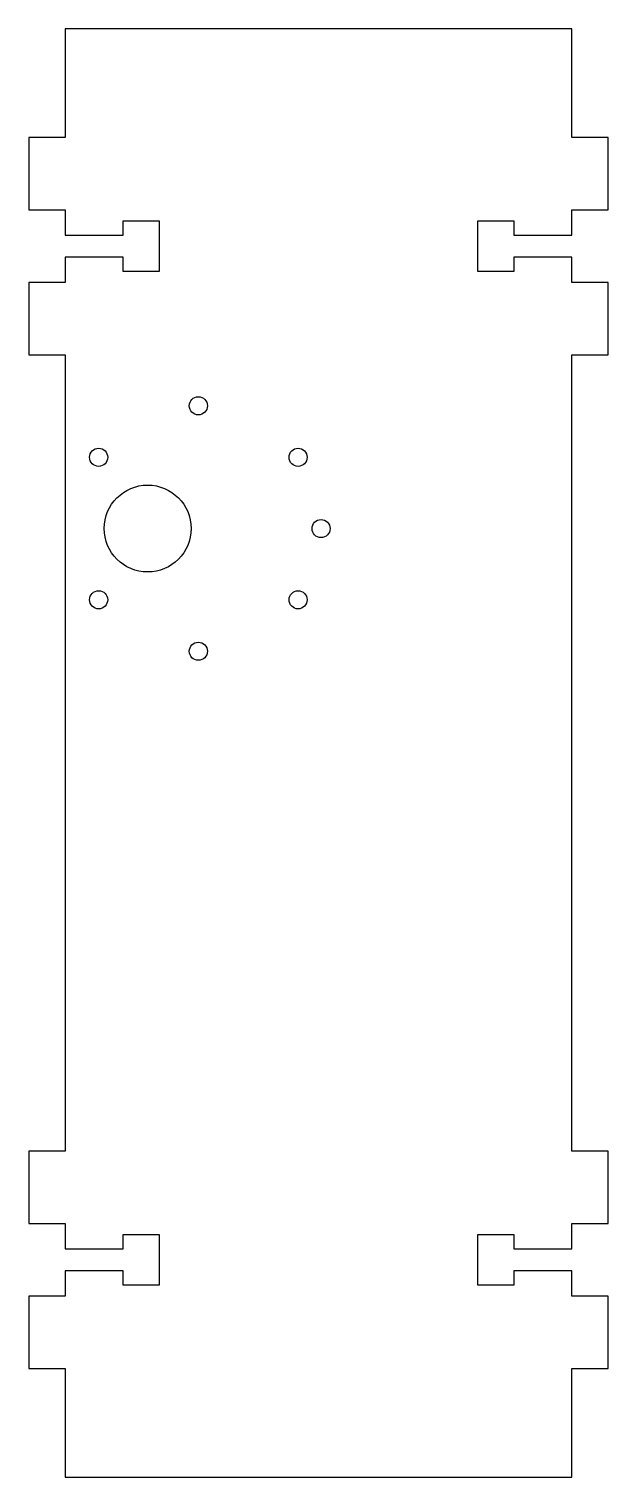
# Model space of a CAD drawing. Header units: millimetres. Extents: x -5 to 75, y -200 to 0.
import ezdxf

# ---------------------------------------------------------------- set-up
doc = ezdxf.new("R2010")
doc.units = ezdxf.units.MM

msp = doc.modelspace()

# ---------------------------------------------------------------- linework, layer by layer
msp.add_lwpolyline([(70, -31.5), (62, -31.5), (62, -33.5), (57, -33.5), (57, -26.5), (62, -26.5), (62, -28.5), (70, -28.5), (70, -25), (75, -25), (75, -15), (70, -15), (70, 0), (0, 0), (0, -15), (-5, -15), (-5, -25), (0, -25), (0, -28.5), (8, -28.5), (8, -26.5), (13, -26.5), (13, -33.5), (8, -33.5), (8, -31.5), (0, -31.5), (0, -35), (-5, -35), (-5, -45), (0, -45), (0, -155), (-5, -155), (-5, -165), (0, -165), (0, -168.5), (8, -168.5), (8, -166.5), (13, -166.5), (13, -173.5), (8, -173.5), (8, -171.5), (0, -171.5), (0, -175), (-5, -175), (-5, -185), (0, -185), (0, -200), (70, -200), (70, -185), (75, -185), (75, -175), (70, -175), (70, -171.5), (62, -171.5), (62, -173.5), (57, -173.5), (57, -166.5), (62, -166.5), (62, -168.5), (70, -168.5), (70, -165), (75, -165), (75, -155), (70, -155), (70, -45), (75, -45), (75, -35), (70, -35)], close=True)
for centre, radius in [((18.403, -52.05), 1.25), ((4.629, -59.158), 1.25), ((32.177, -59.158), 1.25), ((11.4, -69), 6), ((35.353, -69), 1.25), ((4.629, -78.842), 1.25), ((32.177, -78.842), 1.25), ((18.403, -85.95), 1.25)]:
    msp.add_circle(centre, radius)

doc.saveas('drawing.dxf')
